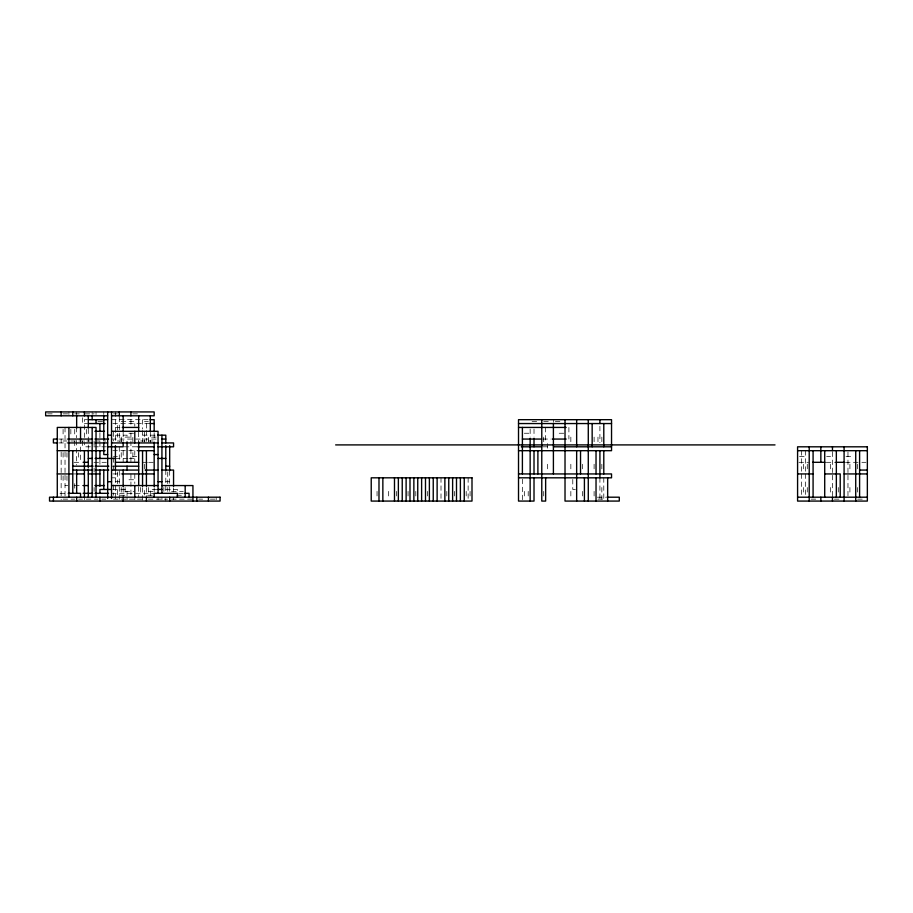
<?xml version="1.0" encoding="UTF-8"?>
<svg xmlns="http://www.w3.org/2000/svg" width="913" height="913" viewBox="0 0 913 913"><rect width="100%" height="100%" fill="white"/><g stroke="black" fill="none" stroke-linecap="round" stroke-linejoin="round"><path stroke-width="0.68" stroke-dasharray="4.57 3.42" d="M47.59 413.863L55.339 413.863M63.088 413.863L70.849 413.863M74.718 413.863L82.467 413.863M85.057 413.863L94.096 413.863M113.474 413.863L117.355 413.863M132.864 413.863L140.613 413.863M87.146 419.683L84.407 419.683L84.407 441.333M111.546 419.683L149.013 419.683M97.976 421.612L105.725 421.612M121.235 421.612L136.733 421.612M144.482 421.612L148.363 421.612M532.085 421.612L539.834 421.612M543.714 421.612L551.463 421.612M555.332 421.612L563.093 421.612M84.407 423.552L87.146 423.552M112.835 423.552L149.013 423.552M115.415 427.432L120.893 427.432M128.984 433.241L134.154 433.241M524.324 433.241L532.085 433.241M559.213 433.241L564.382 433.241M115.415 435.181L127.044 435.181L127.044 439.062M142.554 435.181L156.762 435.181M125.104 437.122L132.864 437.122L132.864 442.291M156.112 437.122L148.363 437.122L148.363 442.291M58.877 439.062L67.996 439.062M111.546 439.062L156.762 439.062M542.915 439.062L551.121 439.062M63.088 441.002L66.969 441.002M70.849 441.002L90.227 441.002M95.386 441.002L105.725 441.002M117.355 441.002L125.104 441.002M140.613 441.002L156.112 441.002M58.877 442.931L67.996 442.931M106.376 446.811L84.407 446.811L84.407 442.702M124.305 446.811L137.384 446.811M543.064 446.811L550.813 446.811M112.835 450.691L137.384 450.691M113.474 456.5L117.355 456.5M132.864 456.5L136.733 456.5M799.526 456.5L807.275 456.5M826.653 456.5L830.533 456.5M846.031 456.5L853.781 456.5M115.415 458.44L127.957 458.44M129.326 458.44L134.793 458.44M74.079 462.309L81.828 462.309M93.982 462.309L106.296 462.309M143.227 462.309L147.335 462.309M148.705 462.309L154.171 462.309M798.955 462.309L808.53 462.309M826.311 462.309L834.516 462.309M845.461 462.309L860.514 462.309M861.883 462.309L865.981 462.309M111.546 466.189L114.125 466.189M74.079 473.938L76.658 473.938M112.835 473.938L123.164 473.938M111.546 477.819L115.415 477.819M128.984 479.759L136.733 479.759M115.415 481.699L119.295 481.699M165.801 481.699L169.681 481.699M65.028 485.568L67.767 485.568M74.604 485.568L82.809 485.568M112.835 489.448L127.044 489.448L127.044 495.907M156.762 489.448L150.303 489.448L150.303 495.907M165.801 489.448L177.43 489.448L177.43 492.027M575.361 489.448L572.782 489.448L572.782 479.108M125.104 491.388L134.154 491.388M148.363 491.388L156.112 491.388M171.621 491.388L183.251 491.388M60.018 493.317L66.854 493.317M111.546 493.317L154.171 493.317M178.72 493.317L185.179 493.317M152.243 495.257L144.482 495.257L144.482 487.508M176.791 495.257L183.251 495.257M597.399 497.197L605.604 497.197M63.088 499.137L74.718 499.137M78.598 499.137L82.467 499.137M86.347 499.137L97.976 499.137M101.857 499.137L105.725 499.137M113.474 499.137L144.482 499.137M148.363 499.137L167.741 499.137M171.621 499.137L192.289 499.137M198.749 499.137L202.629 499.137M210.378 499.137L218.127 499.137M597.969 499.137L605.718 499.137M811.143 499.137L818.904 499.137M834.402 499.137L842.151 499.137M857.661 499.137L865.41 499.137M857.661 464.249L857.661 471.998M857.661 487.508L857.661 495.257M849.912 464.249L849.912 471.998M849.912 487.508L849.912 495.257M847.972 452.049L847.972 472.569M847.972 475.308L847.972 495.827M838.282 487.508L838.282 495.257M832.462 452.049L832.462 472.569M832.462 475.308L832.462 495.827M830.533 464.249L830.533 471.998M830.533 487.508L830.533 495.257M807.275 464.249L807.275 471.998M807.275 487.508L807.275 495.257M805.334 450.691L805.334 472.569M805.334 473.938L805.334 495.827M803.394 464.249L803.394 471.998M803.394 487.508L803.394 495.257M801.454 450.691L801.454 472.569M801.454 473.938L801.454 495.827M603.79 477.819L603.79 499.708M601.85 437.122L601.85 442.291M601.85 464.249L601.85 471.998M601.85 487.508L601.85 499.137M599.909 426.291L599.909 442.702M599.909 477.819L599.909 499.708M597.969 437.122L597.969 442.291M594.101 437.122L594.101 442.291M594.101 464.249L594.101 471.998M594.101 491.388L594.101 499.137M582.471 464.249L582.471 471.998M582.471 491.388L582.471 499.137M570.842 437.122L570.842 442.291M570.842 464.249L570.842 471.998M570.842 491.388L570.842 499.137M568.902 427.432L568.902 439.062M553.404 419.683L553.404 422.263M547.583 443.581L547.583 448.751M547.583 464.249L547.583 471.998M545.643 427.432L545.643 442.702M543.714 437.122L543.714 442.291M543.714 491.388L543.714 499.137M534.014 429.03L534.014 437.236M530.145 429.03L530.145 437.236M528.205 491.388L528.205 499.137M524.324 491.388L524.324 499.137M522.396 479.188L522.396 499.708M470.069 491.388L470.069 499.137M468.129 477.819L468.129 499.708M466.189 491.388L466.189 499.137M454.56 491.388L454.56 499.137M446.811 491.388L446.811 499.137M441.002 477.819L441.002 499.708M427.432 491.388L427.432 499.137M415.803 491.388L415.803 499.137M408.054 491.388L408.054 499.137M396.425 491.388L396.425 499.137M388.676 491.388L388.676 499.137M377.046 491.388L377.046 499.137M216.187 497.197L216.187 499.776M173.561 487.85L173.561 491.959M173.561 497.197L173.561 499.776M169.681 470.754L169.681 492.027M167.741 471.998L167.741 483.628M167.741 487.508L167.741 491.388M165.801 470.069L165.801 492.027M165.801 498.487L165.801 501.077M163.861 487.508L163.861 491.388M161.932 497.197L161.932 499.776M158.052 497.197L158.052 499.776M154.171 433.127L154.171 441.333M154.171 487.622L154.171 491.959M150.303 432.214L150.303 442.931M148.363 487.508L148.363 495.257M146.422 423.552L146.422 429.03M146.422 430.4L146.422 441.333M146.422 487.622L146.422 495.827M144.482 431.952L144.482 442.291M144.482 464.249L144.482 471.998M142.554 419.683L142.554 429.03M142.554 430.4L142.554 441.641M142.554 487.622L142.554 501.077M140.613 487.508L140.613 495.257M138.673 432.214L138.673 442.931M138.673 486.857L138.673 497.197M134.793 423.552L134.793 426.291M134.793 450.691L134.793 461.636M134.793 473.938L134.793 483.513M134.793 497.197L134.793 499.776M132.864 452.62L132.864 460.38M130.924 419.683L130.924 426.291M130.924 433.127L130.924 462.309M130.924 473.938L130.924 497.197M127.044 497.197L127.044 499.776M125.104 487.508L125.104 495.257L117.355 495.257L117.355 487.508M123.164 432.214L123.164 441.333M123.164 450.691L123.164 462.309M123.164 487.622L123.164 497.197M121.235 437.122L121.235 442.291M121.235 452.62L121.235 460.38M121.235 487.508L121.235 495.257M119.295 417.093L119.295 441.333M119.295 446.811L119.295 461.636M119.295 470.754L119.295 501.077M117.355 425.492L117.355 437.122M117.355 471.998L117.355 483.628M115.415 411.923L115.415 442.931M115.415 470.069L115.415 501.077M113.474 431.952L113.474 441.002M113.474 457.79L113.474 471.998M113.474 484.929L113.474 495.257M103.785 411.923L103.785 414.513M99.916 433.127L99.916 441.333M99.916 442.702L99.916 446.811M99.916 460.266L99.916 464.363M96.036 411.923L96.036 414.513M94.096 441.002L94.096 448.751M94.096 468.129L94.096 471.998M94.096 487.508L94.096 491.388M92.156 411.923L92.156 414.513M88.287 429.03L88.287 448.637M86.347 429.372L86.347 437.122M84.407 497.197L84.407 499.776M82.467 417.743L82.467 425.492M82.467 441.002L82.467 448.751M80.538 439.062L80.538 462.309M78.598 452.62L78.598 460.38M76.658 411.923L76.658 414.513M76.658 427.432L76.658 437.692M76.658 440.431L76.658 465.048M74.718 429.372L74.718 437.122M74.718 441.002L74.718 448.751M74.718 483.628L74.718 491.388M70.849 429.372L70.849 437.122M68.909 411.923L68.909 414.513M66.969 452.62L66.969 460.38M66.969 475.878L66.969 483.628M65.028 427.432L65.028 447.952M65.028 452.049L65.028 472.569M65.028 475.308L65.028 497.197M63.088 429.372L63.088 437.122M63.088 452.62L63.088 460.38M63.088 475.878L63.088 483.628M61.148 439.062L61.148 442.931M61.148 452.049L61.148 472.569M61.148 475.308L61.148 499.776"/><path stroke-width="1.37" d="M107.666 415.803L45.65 415.803L45.65 411.923L154.171 411.923L154.171 415.803L111.546 415.803M88.287 419.683L107.666 419.683M150.074 419.683L154.171 419.683L154.171 431.758M88.287 423.552L105.086 423.552M150.074 423.552L154.171 423.552M518.516 423.552L611.539 423.552M122.262 427.432L138.673 427.432M518.516 427.432L566.163 427.432M94.895 431.301L104.47 431.301M111.546 431.301L158.052 431.301L158.052 493.317M107.666 435.181L111.546 435.181M157.595 435.181L165.801 435.181L165.801 442.931M57.508 439.062L53.399 439.062L53.399 442.931L57.508 442.931M67.996 439.062L92.612 439.062M94.895 439.062L108.579 439.062M161.704 439.062L165.801 439.062M522.396 439.062L541.546 439.062M552.491 439.062L566.163 439.062M67.996 442.931L92.612 442.931M94.895 442.931L107.666 442.931M111.546 442.931L158.052 442.931M161.704 442.931L173.561 442.931L173.561 446.811L158.052 446.811M335.642 444.905L775.023 444.905M107.666 446.811L123.164 446.811L123.164 442.931M137.76 446.811L154.171 446.811M521.255 446.811L541.774 446.811M553.404 446.811L611.539 446.811M57.279 450.691L105.086 450.691M137.76 450.691L154.171 450.691M518.516 450.691L611.539 450.691L611.539 419.683L518.516 419.683L518.516 501.077L534.014 501.077L534.014 477.819M797.585 450.691L867.35 450.691M107.666 454.56L103.785 454.56L103.785 442.931M154.171 454.56L158.052 454.56M88.287 458.44L92.384 458.44M95.123 458.44L115.415 458.44M158.052 458.44L165.801 458.44M83.117 462.309L88.287 462.309M115.415 462.309L138.673 462.309M812.627 462.309L824.941 462.309M835.886 462.309L844.091 462.309M72.778 466.189L93.069 466.189M95.123 466.189L108.807 466.189M114.958 466.189L138.673 466.189M165.801 466.189L169.681 466.189M72.778 470.069L92.612 470.069M95.351 470.069L108.807 470.069M111.546 470.069L138.673 470.069M145.133 470.069L158.052 470.069M161.932 470.069L173.561 470.069L173.561 486.481M859.601 470.069L867.35 470.069M57.279 473.938L72.778 473.938M76.658 473.938L84.407 473.938M88.287 473.938L99.916 473.938M122.262 473.938L154.171 473.938M518.516 473.938L611.539 473.938L611.539 477.819L518.516 477.819M797.585 473.938L813.084 473.938M824.713 473.938L840.222 473.938L840.222 497.197M844.091 473.938L867.35 473.938M107.666 481.699L111.546 481.699M158.052 481.699L161.932 481.699M83.117 485.568L88.287 485.568M94.895 485.568L104.47 485.568M111.546 485.568L158.052 485.568M161.932 485.568L192.94 485.568L192.94 501.077M111.546 489.448L99.916 489.448L99.916 493.317M158.052 489.448L161.932 489.448M68.224 493.317L80.538 493.317L80.538 497.197M83.117 493.317L92.841 493.317M94.895 493.317L108.579 493.317M184.951 493.317L189.059 493.317L189.059 497.197M606.974 497.197L619.288 497.197L619.288 501.077L565.021 501.077L565.021 419.683M797.585 497.197L867.35 497.197M859.601 450.691L859.601 497.197M855.721 450.691L855.721 501.077M844.091 446.811L844.091 501.077M836.342 450.691L836.342 497.197M832.462 446.811L832.462 450.691M832.462 497.197L832.462 501.077M824.713 450.691L824.713 497.197M820.844 446.811L820.844 462.309M820.844 497.197L820.844 501.077M813.084 450.691L813.084 497.197M809.215 446.811L809.215 501.077M607.659 477.819L607.659 501.077M603.79 423.552L603.79 446.811M603.79 450.691L603.79 473.938M599.909 419.683L599.909 423.552M599.909 450.691L599.909 477.819M596.029 450.691L596.029 473.938M596.029 477.819L596.029 501.077M592.16 423.552L592.16 446.811M588.28 419.683L588.28 501.077M584.411 477.819L584.411 501.077M580.531 450.691L580.531 473.938M576.651 419.683L576.651 446.811M576.651 450.691L576.651 501.077M553.404 423.552L553.404 473.938M545.643 477.819L545.643 501.077L541.774 501.077L541.774 419.683M537.894 450.691L537.894 473.938M534.014 438.605L534.014 446.811M534.014 450.691L534.014 473.938M530.145 438.605L530.145 501.077M522.396 427.432L522.396 473.938M464.249 477.819L464.249 501.077M460.38 477.819L460.38 501.077M456.5 477.819L456.5 501.077M452.62 477.819L452.62 501.077M448.751 477.819L448.751 501.077M444.871 477.819L444.871 501.077M437.122 477.819L437.122 501.077M433.241 477.819L433.241 501.077M429.372 477.819L429.372 501.077M425.492 477.819L425.492 501.077M421.612 477.819L421.612 501.077M417.743 477.819L417.743 501.077M413.863 477.819L413.863 501.077M409.994 477.819L409.994 501.077M406.114 477.819L406.114 501.077M402.234 477.819L402.234 501.077M398.365 477.819L398.365 501.077M394.484 477.819L394.484 501.077M382.855 477.819L382.855 501.077M378.986 477.819L378.986 501.077M208.438 497.197L208.438 501.077M196.809 497.197L196.809 501.077M185.179 485.568L185.179 497.197M177.43 497.197L177.43 493.317L154.171 493.317L154.171 497.197M169.681 445.67L169.681 470.754M169.681 497.197L169.681 501.077M165.801 445.67L165.801 470.298M161.932 435.181L161.932 493.317M154.171 442.931L154.171 486.481M150.303 415.803L150.303 430.845M146.422 450.691L146.422 486.252M146.422 497.197L146.422 501.077M142.554 450.691L142.554 486.252M138.673 415.803L138.673 431.301M138.673 441.789L138.673 485.568M134.793 431.301L134.793 442.931M134.793 485.568L134.793 497.197M130.924 411.923L130.924 415.803M127.044 441.789L127.044 462.309M127.044 466.189L127.044 470.069M123.164 415.803L123.164 430.845M123.164 470.069L123.164 486.481M123.164 497.197L123.164 501.077M119.295 411.923L119.295 415.803M115.415 445.67L115.415 470.069M111.546 411.923L111.546 498.487M107.666 411.923L107.666 498.487M103.785 415.803L103.785 440.203M103.785 470.069L103.785 489.22M99.916 423.552L99.916 431.758M99.916 450.691L99.916 458.897M99.916 469.841L99.916 486.252M99.916 497.197L99.916 501.077M96.036 419.683L96.036 423.552M96.036 497.197L96.036 427.432L57.279 427.432L57.279 497.197M92.156 415.803L92.156 419.683M92.156 427.432L92.156 497.197M88.287 415.803L88.287 428.117M88.287 450.006L88.287 467.479M88.287 469.156L88.287 497.197M84.407 411.923L84.407 415.803M84.407 450.691L84.407 497.197M80.538 427.432L80.538 439.746M76.658 415.803L76.658 428.117M76.658 470.069L76.658 493.317M76.658 497.197L76.658 501.077M72.778 411.923L72.778 415.803M72.778 450.691L72.778 493.317M68.909 427.432L68.909 497.197M61.148 411.923L61.148 415.803M53.399 497.197L53.399 501.077M867.35 446.811L797.585 446.811L797.585 501.077L867.35 501.077L867.35 446.811M471.998 477.819L371.226 477.819L371.226 501.077L471.998 501.077L471.998 477.819M220.067 497.197L49.53 497.197L49.53 501.077L220.067 501.077L220.067 497.197"/></g></svg>
